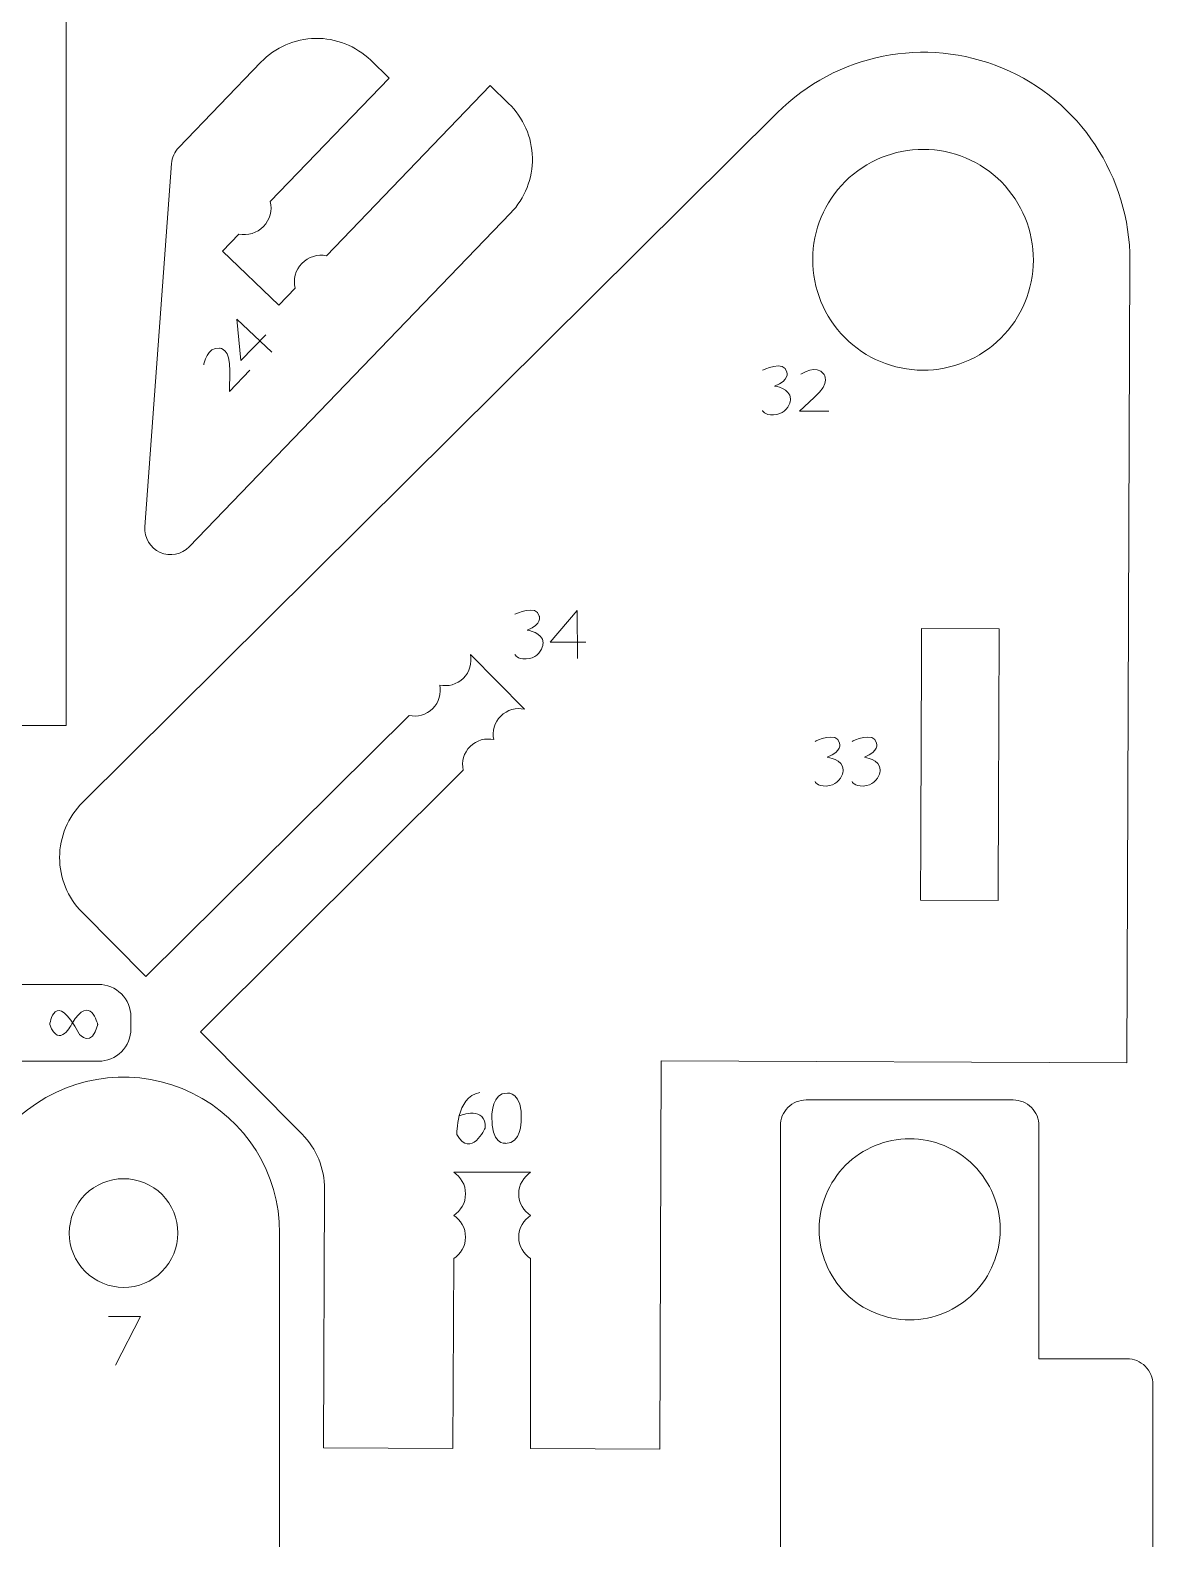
# Model space of a CAD drawing. Header units: centimetres. Extents: x -25 to 25, y -32.5 to 32.5.
# Drawn here: x -10.84 to -6.45, y -21.13 to -15.24 of the extents above; entities that cross this region are included whole.
import ezdxf

# ---------------------------------------------------------------- set-up
doc = ezdxf.new("R2010")
doc.units = ezdxf.units.CM
doc.header["$MEASUREMENT"] = 0
doc.layers.add('Capa 1', color=7, linetype='Continuous')

msp = doc.modelspace()

# ---------------------------------------------------------------- linework, layer by layer
at = {"layer": 'Capa 1', "color": 250, "lineweight": 9}
for points, knots in [([(-10.99784, -17.95091), (-10.99784, -17.95091), (-10.69783, -17.95091), (-10.69783, -17.95091), (-10.69783, -17.95091), (-10.69783, -17.95091), (-10.69783, -11.09189), (-10.69783, -11.09189), (-10.69783, -11.09189), (-10.69783, -11.09189), (-10.99784, -11.09189), (-10.99784, -11.09189), (-10.99784, -11.09189), (-10.99784, -11.09189), (-10.99784, -10.08133), (-10.99784, -10.08133), (-10.99784, -10.08133), (-10.99784, -10.08133), (-10.57151, -10.08133), (-10.57151, -10.08133), (-10.57151, -10.08133), (-10.53799, -10.08131), (-10.50585, -10.06797), (-10.48216, -10.04426), (-10.48216, -10.04426), (-10.45847, -10.02054), (-10.44517, -9.98854), (-10.4452, -9.95502), (-10.4452, -9.95502), (-10.4452, -9.95502), (-10.4452, -9.90765), (-10.4452, -9.90765), (-10.4452, -9.90765), (-10.44522, -9.87412), (-10.45856, -9.84198), (-10.48227, -9.8183), (-10.48227, -9.8183), (-10.50599, -9.7946), (-10.53799, -9.78131), (-10.57151, -9.78133), (-10.57151, -9.78133), (-10.57151, -9.78133), (-11.14784, -9.78133), (-11.14784, -9.78133), (-11.14784, -9.78133), (-11.14784, -9.78133), (-11.72418, -9.78133), (-11.72418, -9.78133), (-11.72418, -9.78133), (-11.7577, -9.78135), (-11.78984, -9.79469), (-11.81353, -9.81841), (-11.81353, -9.81841), (-11.83722, -9.84212), (-11.85052, -9.87412), (-11.85049, -9.90765), (-11.85049, -9.90765), (-11.85049, -9.90765), (-11.85049, -9.95502), (-11.85049, -9.95502), (-11.85049, -9.95502), (-11.85047, -9.98854), (-11.83713, -10.02068), (-11.81342, -10.04437), (-11.81342, -10.04437), (-11.78969, -10.06806), (-11.7577, -10.08136), (-11.72418, -10.08133), (-11.72418, -10.08133), (-11.72418, -10.08133), (-11.29785, -10.08133), (-11.29785, -10.08133), (-11.29785, -10.08133), (-11.29785, -10.08133), (-11.29785, -11.09189), (-11.29785, -11.09189), (-11.29785, -11.09189), (-11.29785, -11.09189), (-11.59785, -11.09189), (-11.59785, -11.09189), (-11.59785, -11.09189), (-11.59785, -11.09189), (-11.59785, -17.95091), (-11.59785, -17.95091), (-11.59785, -17.95091), (-11.59785, -17.95091), (-11.29785, -17.95091), (-11.29785, -17.95091), (-11.29785, -17.95091), (-11.29785, -17.95091), (-11.29785, -18.96146), (-11.29785, -18.96146), (-11.29785, -18.96146), (-11.29785, -18.96146), (-11.72418, -18.96146), (-11.72418, -18.96146), (-11.72418, -18.96146), (-11.7577, -18.96148), (-11.78984, -18.97482), (-11.81353, -18.99854), (-11.81353, -18.99854), (-11.83722, -19.02226), (-11.85052, -19.05426), (-11.85049, -19.08778), (-11.85049, -19.08778), (-11.85049, -19.08778), (-11.85049, -19.13515), (-11.85049, -19.13515), (-11.85049, -19.13515), (-11.85047, -19.16868), (-11.83713, -19.20082), (-11.81342, -19.2245), (-11.81342, -19.2245), (-11.78969, -19.2482), (-11.7577, -19.26149), (-11.72418, -19.26147), (-11.72418, -19.26147), (-11.72418, -19.26147), (-11.14784, -19.26147), (-11.14784, -19.26147), (-11.14784, -19.26147), (-11.14784, -19.26147), (-10.57151, -19.26147), (-10.57151, -19.26147), (-10.57151, -19.26147), (-10.53799, -19.26145), (-10.50585, -19.24811), (-10.48216, -19.22439), (-10.48216, -19.22439), (-10.45847, -19.20067), (-10.44517, -19.16868), (-10.4452, -19.13515), (-10.4452, -19.13515), (-10.4452, -19.13515), (-10.4452, -19.08778), (-10.4452, -19.08778), (-10.4452, -19.08778), (-10.44522, -19.05426), (-10.45856, -19.02212), (-10.48227, -18.99843), (-10.48227, -18.99843), (-10.50599, -18.97474), (-10.53799, -18.96144), (-10.57151, -18.96146), (-10.57151, -18.96146), (-10.57151, -18.96146), (-10.99784, -18.96146), (-10.99784, -18.96146), (-10.99784, -18.96146), (-10.99784, -18.96146), (-10.99784, -17.95091), (-10.99784, -17.95091)], [0, 0, 0, 0, 0.025641, 0.025641, 0.025641, 0.025641, 0.0512821, 0.0512821, 0.0512821, 0.0512821, 0.0769231, 0.0769231, 0.0769231, 0.0769231, 0.1025641, 0.1025641, 0.1025641, 0.1025641, 0.1282051, 0.1282051, 0.1282051, 0.1282051, 0.1538462, 0.1538462, 0.1538462, 0.1538462, 0.1794872, 0.1794872, 0.1794872, 0.1794872, 0.2051282, 0.2051282, 0.2051282, 0.2051282, 0.2307692, 0.2307692, 0.2307692, 0.2307692, 0.2564103, 0.2564103, 0.2564103, 0.2564103, 0.2820513, 0.2820513, 0.2820513, 0.2820513, 0.3076923, 0.3076923, 0.3076923, 0.3076923, 0.3333333, 0.3333333, 0.3333333, 0.3333333, 0.3589744, 0.3589744, 0.3589744, 0.3589744, 0.3846154, 0.3846154, 0.3846154, 0.3846154, 0.4102564, 0.4102564, 0.4102564, 0.4102564, 0.4358974, 0.4358974, 0.4358974, 0.4358974, 0.4615385, 0.4615385, 0.4615385, 0.4615385, 0.4871795, 0.4871795, 0.4871795, 0.4871795, 0.5128205, 0.5128205, 0.5128205, 0.5128205, 0.5384615, 0.5384615, 0.5384615, 0.5384615, 0.5641026, 0.5641026, 0.5641026, 0.5641026, 0.5897436, 0.5897436, 0.5897436, 0.5897436, 0.6153846, 0.6153846, 0.6153846, 0.6153846, 0.6410256, 0.6410256, 0.6410256, 0.6410256, 0.6666667, 0.6666667, 0.6666667, 0.6666667, 0.6923077, 0.6923077, 0.6923077, 0.6923077, 0.7179487, 0.7179487, 0.7179487, 0.7179487, 0.7435897, 0.7435897, 0.7435897, 0.7435897, 0.7692308, 0.7692308, 0.7692308, 0.7692308, 0.7948718, 0.7948718, 0.7948718, 0.7948718, 0.8205128, 0.8205128, 0.8205128, 0.8205128, 0.8461538, 0.8461538, 0.8461538, 0.8461538, 0.8717949, 0.8717949, 0.8717949, 0.8717949, 0.8974359, 0.8974359, 0.8974359, 0.8974359, 0.9230769, 0.9230769, 0.9230769, 0.9230769, 0.9487179, 0.9487179, 0.9487179, 0.9487179, 1, 1, 1, 1]), ([(-9.35872, -17.91168), (-9.35872, -17.91168), (-10.38658, -18.93101), (-10.38658, -18.93101), (-10.38658, -18.93101), (-10.38658, -18.93101), (-10.63557, -18.6801), (-10.63557, -18.6801), (-10.63557, -18.6801), (-10.69217, -18.62312), (-10.7238, -18.54597), (-10.72354, -18.46568), (-10.72354, -18.46568), (-10.72328, -18.38537), (-10.69085, -18.30819), (-10.63389, -18.25159), (-10.63389, -18.25159), (-10.63389, -18.25159), (-7.92086, -15.55977), (-7.92086, -15.55977), (-7.92086, -15.55977), (-7.69007, -15.32909), (-7.34306, -15.26016), (-7.04161, -15.38508), (-7.04161, -15.38508), (-6.74019, -15.51002), (-6.5437, -15.81022), (-6.54377, -16.13652), (-6.54377, -16.13652), (-6.54377, -16.13652), (-6.55607, -19.26742), (-6.55607, -19.26742), (-6.55607, -19.26742), (-6.55607, -19.26742), (-8.37403, -19.26029), (-8.37403, -19.26029), (-8.37403, -19.26029), (-8.37403, -19.26029), (-8.37999, -20.77527), (-8.37999, -20.77527), (-8.37999, -20.77527), (-8.37999, -20.77527), (-8.88496, -20.77328), (-8.88496, -20.77328), (-8.88496, -20.77328), (-8.88496, -20.77328), (-8.88437, -20.03171), (-8.88437, -20.03171)], [0, 0, 0, 0, 0.0769231, 0.0769231, 0.0769231, 0.0769231, 0.1538462, 0.1538462, 0.1538462, 0.1538462, 0.2307692, 0.2307692, 0.2307692, 0.2307692, 0.3076923, 0.3076923, 0.3076923, 0.3076923, 0.3846154, 0.3846154, 0.3846154, 0.3846154, 0.4615385, 0.4615385, 0.4615385, 0.4615385, 0.5384615, 0.5384615, 0.5384615, 0.5384615, 0.6153846, 0.6153846, 0.6153846, 0.6153846, 0.6923077, 0.6923077, 0.6923077, 0.6923077, 0.7692308, 0.7692308, 0.7692308, 0.7692308, 0.8461538, 0.8461538, 0.8461538, 0.8461538, 1, 1, 1, 1]), ([(-9.68156, -16.11757), (-9.68156, -16.11757), (-9.04269, -15.45298), (-9.04269, -15.45298), (-9.04269, -15.45298), (-9.04269, -15.45298), (-8.96999, -15.52307), (-8.96999, -15.52307), (-8.96999, -15.52307), (-8.91214, -15.57877), (-8.87878, -15.65518), (-8.87726, -15.73548), (-8.87726, -15.73548), (-8.87576, -15.81576), (-8.90647, -15.89365), (-8.96216, -15.95149), (-8.96216, -15.95149), (-8.96216, -15.95149), (-10.21707, -17.25307), (-10.21707, -17.25307), (-10.21707, -17.25307), (-10.24638, -17.28378), (-10.29181, -17.29283), (-10.33066, -17.2757), (-10.33066, -17.2757), (-10.36951, -17.25857), (-10.39339, -17.21795), (-10.39051, -17.17557), (-10.39051, -17.17557), (-10.39051, -17.17557), (-10.28648, -15.75809), (-10.28648, -15.75809), (-10.28648, -15.75809), (-10.28475, -15.73454), (-10.27483, -15.71234), (-10.25847, -15.69536), (-10.25847, -15.69536), (-10.25847, -15.69536), (-9.9372, -15.36215), (-9.9372, -15.36215), (-9.9372, -15.36215), (-9.88151, -15.3043), (-9.80512, -15.27097), (-9.72482, -15.26944), (-9.72482, -15.26944), (-9.64453, -15.26792), (-9.56663, -15.29862), (-9.50878, -15.35433), (-9.50878, -15.35433), (-9.50878, -15.35433), (-9.43606, -15.42444), (-9.43606, -15.42444), (-9.43606, -15.42444), (-9.43606, -15.42444), (-9.90066, -15.90632), (-9.90066, -15.90632)], [0, 0, 0, 0, 0.0666667, 0.0666667, 0.0666667, 0.0666667, 0.1333333, 0.1333333, 0.1333333, 0.1333333, 0.2, 0.2, 0.2, 0.2, 0.2666667, 0.2666667, 0.2666667, 0.2666667, 0.3333333, 0.3333333, 0.3333333, 0.3333333, 0.4, 0.4, 0.4, 0.4, 0.4666667, 0.4666667, 0.4666667, 0.4666667, 0.5333333, 0.5333333, 0.5333333, 0.5333333, 0.6, 0.6, 0.6, 0.6, 0.6666667, 0.6666667, 0.6666667, 0.6666667, 0.7333333, 0.7333333, 0.7333333, 0.7333333, 0.8, 0.8, 0.8, 0.8, 0.8666667, 0.8666667, 0.8666667, 0.8666667, 1, 1, 1, 1]), ([(-7.35345, -16.56425), (-7.46766, -16.56388), (-7.57703, -16.51815), (-7.65754, -16.43711), (-7.65754, -16.43711), (-7.73804, -16.3561), (-7.78305, -16.24587), (-7.78266, -16.13166), (-7.78266, -16.13166), (-7.78229, -16.01742), (-7.73656, -15.90805), (-7.65552, -15.82756), (-7.65552, -15.82756), (-7.5745, -15.74705), (-7.46428, -15.70205), (-7.35007, -15.70243), (-7.35007, -15.70243), (-7.23586, -15.7028), (-7.12647, -15.74855), (-7.04597, -15.82956), (-7.04597, -15.82956), (-6.96547, -15.9106), (-6.92047, -16.02082), (-6.92084, -16.13503), (-6.92084, -16.13503), (-6.92123, -16.24925), (-6.96697, -16.35862), (-7.04798, -16.43913), (-7.04798, -16.43913), (-7.12901, -16.51962), (-7.23926, -16.56462), (-7.35345, -16.56425)], [0, 0, 0, 0, 0.1111111, 0.1111111, 0.1111111, 0.1111111, 0.2222222, 0.2222222, 0.2222222, 0.2222222, 0.3333333, 0.3333333, 0.3333333, 0.3333333, 0.4444444, 0.4444444, 0.4444444, 0.4444444, 0.5555556, 0.5555556, 0.5555556, 0.5555556, 0.6666667, 0.6666667, 0.6666667, 0.6666667, 0.7777778, 0.7777778, 0.7777778, 0.7777778, 1, 1, 1, 1]), ([(-10.02299, -16.03321), (-9.98921, -16.03993), (-9.95281, -16.02986), (-9.92713, -16.00322), (-9.92713, -16.00322), (-9.90145, -15.97658), (-9.8927, -15.93984), (-9.90066, -15.90633)], [0, 0, 0, 0, 0.3333333, 0.3333333, 0.3333333, 0.3333333, 1, 1, 1, 1]), ([(-9.80389, -16.24447), (-9.80389, -16.24447), (-9.86803, -16.31115), (-9.86803, -16.31115), (-9.86803, -16.31115), (-9.86803, -16.31115), (-10.08722, -16.09982), (-10.08722, -16.09982), (-10.08722, -16.09982), (-10.08722, -16.09982), (-10.02299, -16.0332), (-10.02299, -16.0332)], [0, 0, 0, 0, 0.25, 0.25, 0.25, 0.25, 0.5, 0.5, 0.5, 0.5, 1, 1, 1, 1]), ([(-9.80389, -16.24446), (-9.81184, -16.21094), (-9.8031, -16.1742), (-9.77742, -16.14756), (-9.77742, -16.14756), (-9.75174, -16.12093), (-9.71534, -16.11085), (-9.68156, -16.11758)], [0, 0, 0, 0, 0.3333333, 0.3333333, 0.3333333, 0.3333333, 1, 1, 1, 1]), ([(-7.05443, -17.57374), (-7.05443, -17.57374), (-7.35741, -17.57254), (-7.35741, -17.57254), (-7.35741, -17.57254), (-7.3588, -17.92604), (-7.36018, -18.27953), (-7.36158, -18.63302), (-7.36158, -18.63302), (-7.36158, -18.63302), (-7.0586, -18.63421), (-7.0586, -18.63421), (-7.0586, -18.63421), (-7.0572, -18.28072), (-7.05582, -17.92722), (-7.05443, -17.57374)], [0, 0, 0, 0, 0.2, 0.2, 0.2, 0.2, 0.4, 0.4, 0.4, 0.4, 0.6, 0.6, 0.6, 0.6, 1, 1, 1, 1]), ([(-9.11952, -17.67447), (-9.11264, -17.70665), (-9.12178, -17.74157), (-9.14689, -17.76647), (-9.14689, -17.76647), (-9.17199, -17.79137), (-9.20699, -17.80022), (-9.23912, -17.79307)], [0, 0, 0, 0, 0.3333333, 0.3333333, 0.3333333, 0.3333333, 1, 1, 1, 1]), ([(-9.23912, -17.79307), (-9.23224, -17.82526), (-9.24138, -17.86018), (-9.26649, -17.88508), (-9.26649, -17.88508), (-9.29159, -17.90998), (-9.32659, -17.91883), (-9.35872, -17.91168)], [0, 0, 0, 0, 0.3333333, 0.3333333, 0.3333333, 0.3333333, 1, 1, 1, 1]), ([(-8.90838, -17.8876), (-8.94051, -17.88045), (-8.97551, -17.8893), (-9.00061, -17.9142), (-9.00061, -17.9142), (-9.02572, -17.9391), (-9.03486, -17.97402), (-9.02798, -18.00621)], [0, 0, 0, 0, 0.3333333, 0.3333333, 0.3333333, 0.3333333, 1, 1, 1, 1]), ([(-9.02798, -18.00621), (-9.06011, -17.99906), (-9.09511, -18.00791), (-9.12021, -18.03281), (-9.12021, -18.03281), (-9.14532, -18.0577), (-9.15446, -18.09263), (-9.14758, -18.12481)], [0, 0, 0, 0, 0.3333333, 0.3333333, 0.3333333, 0.3333333, 1, 1, 1, 1]), ([(-9.18438, -20.03155), (-9.18438, -20.03155), (-9.18795, -20.7721), (-9.18795, -20.7721), (-9.18795, -20.7721), (-9.18795, -20.7721), (-9.69294, -20.77011), (-9.69294, -20.77011), (-9.69294, -20.77011), (-9.69294, -20.77011), (-9.68898, -19.76014), (-9.68898, -19.76014), (-9.68898, -19.76014), (-9.68866, -19.67975), (-9.72027, -19.60259), (-9.77687, -19.54553), (-9.77687, -19.54553), (-9.77687, -19.54553), (-10.17317, -19.14612), (-10.17317, -19.14612), (-10.17317, -19.14612), (-10.17317, -19.14612), (-9.14758, -18.12481), (-9.14758, -18.12481)], [0, 0, 0, 0, 0.1428571, 0.1428571, 0.1428571, 0.1428571, 0.2857143, 0.2857143, 0.2857143, 0.2857143, 0.4285714, 0.4285714, 0.4285714, 0.4285714, 0.5714286, 0.5714286, 0.5714286, 0.5714286, 0.7142857, 0.7142857, 0.7142857, 0.7142857, 1, 1, 1, 1]), ([(-11.18623, -21.95281), (-11.18623, -21.95281), (-11.62764, -21.95281), (-11.62764, -21.95281), (-11.62764, -21.95281), (-11.62764, -21.95281), (-11.62764, -21.64964), (-11.62764, -21.64964), (-11.62764, -21.64964), (-11.62764, -21.64964), (-12.39067, -21.64964), (-12.39067, -21.64964), (-12.39067, -21.64964), (-12.39067, -21.64964), (-12.39067, -20.96394), (-12.39067, -20.96394), (-12.39067, -20.96394), (-12.39064, -20.7694), (-12.30115, -20.58584), (-12.1478, -20.46614), (-12.1478, -20.46614), (-12.1478, -20.46614), (-10.84856, -19.45156), (-10.84856, -19.45156), (-10.84856, -19.45156), (-10.66436, -19.30851), (-10.41473, -19.28299), (-10.2054, -19.38581), (-10.2054, -19.38581), (-9.99607, -19.48862), (-9.86368, -19.69855), (-9.8643, -19.93177), (-9.8643, -19.93177), (-9.8643, -19.93177), (-9.8643, -21.64964), (-9.8643, -21.64964), (-9.8643, -21.64964), (-9.8643, -21.64964), (-10.40793, -21.64964), (-10.40793, -21.64964), (-10.40793, -21.64964), (-10.40793, -21.64964), (-10.40793, -22.66019), (-10.40793, -22.66019), (-10.40793, -22.66019), (-10.40793, -22.66019), (-11.62764, -22.66019), (-11.62764, -22.66019), (-11.62764, -22.66019), (-11.62764, -22.66019), (-11.62764, -22.25282), (-11.62764, -22.25282), (-11.62764, -22.25282), (-11.62764, -22.25282), (-11.18639, -22.25282), (-11.18639, -22.25282)], [0, 0, 0, 0, 0.0666667, 0.0666667, 0.0666667, 0.0666667, 0.1333333, 0.1333333, 0.1333333, 0.1333333, 0.2, 0.2, 0.2, 0.2, 0.2666667, 0.2666667, 0.2666667, 0.2666667, 0.3333333, 0.3333333, 0.3333333, 0.3333333, 0.4, 0.4, 0.4, 0.4, 0.4666667, 0.4666667, 0.4666667, 0.4666667, 0.5333333, 0.5333333, 0.5333333, 0.5333333, 0.6, 0.6, 0.6, 0.6, 0.6666667, 0.6666667, 0.6666667, 0.6666667, 0.7333333, 0.7333333, 0.7333333, 0.7333333, 0.8, 0.8, 0.8, 0.8, 0.8666667, 0.8666667, 0.8666667, 0.8666667, 1, 1, 1, 1]), ([(-7.03354, -21.63417), (-7.03354, -21.63417), (-6.45442, -21.63416), (-6.45442, -21.63416), (-6.45442, -21.63416), (-6.45442, -21.63416), (-6.45442, -20.52318), (-6.45442, -20.52318), (-6.45442, -20.52318), (-6.45445, -20.49637), (-6.46511, -20.47069), (-6.48407, -20.45173), (-6.48407, -20.45173), (-6.50303, -20.4328), (-6.52863, -20.42216), (-6.55542, -20.42219), (-6.55542, -20.42219), (-6.55542, -20.42219), (-6.89898, -20.42219), (-6.89898, -20.42219), (-6.89898, -20.42219), (-6.89898, -20.42219), (-6.89898, -19.5132), (-6.89898, -19.5132), (-6.89898, -19.5132), (-6.899, -19.48638), (-6.90967, -19.4607), (-6.92863, -19.44177), (-6.92863, -19.44177), (-6.94761, -19.42281), (-6.97319, -19.41217), (-7, -19.4122), (-7, -19.4122), (-7, -19.4122), (-7.80797, -19.4122), (-7.80797, -19.4122), (-7.80797, -19.4122), (-7.83478, -19.41223), (-7.86049, -19.42289), (-7.87942, -19.44185), (-7.87942, -19.44185), (-7.89835, -19.46081), (-7.90899, -19.48638), (-7.90896, -19.5132), (-7.90896, -19.5132), (-7.90896, -19.5132), (-7.90896, -21.53317), (-7.90896, -21.53317), (-7.90896, -21.53317), (-7.90896, -21.53317), (-8.91895, -21.53317), (-8.91895, -21.53317), (-8.91895, -21.53317), (-9.07977, -21.53327), (-9.23396, -21.59724), (-9.34762, -21.71103), (-9.34762, -21.71103), (-9.46127, -21.82484), (-9.52506, -21.97833), (-9.52495, -22.13914), (-9.52495, -22.13914), (-9.52495, -22.13914), (-9.52495, -23.95712), (-9.52495, -23.95712), (-9.52495, -23.95712), (-9.52485, -24.11794), (-9.46085, -24.27214), (-9.34707, -24.38579), (-9.34707, -24.38579), (-9.23328, -24.49942), (-9.07977, -24.5632), (-8.91895, -24.5631), (-8.91895, -24.5631), (-8.91895, -24.5631), (-7.90896, -24.5631), (-7.90896, -24.5631), (-7.90896, -24.5631), (-7.90896, -24.5631), (-7.90896, -26.58307), (-7.90896, -26.58307), (-7.90896, -26.58307), (-7.90896, -26.60988), (-7.8983, -26.63559), (-7.87932, -26.65453), (-7.87932, -26.65453), (-7.86036, -26.67346), (-7.83478, -26.68409), (-7.80797, -26.68407), (-7.80797, -26.68407), (-7.80797, -26.68407), (-7, -26.68407), (-7, -26.68407), (-7, -26.68407), (-6.97319, -26.68407), (-6.94748, -26.67341), (-6.92855, -26.65442), (-6.92855, -26.65442), (-6.90961, -26.63546), (-6.89898, -26.60988), (-6.89898, -26.58307), (-6.89898, -26.58307), (-6.89898, -26.58307), (-6.89898, -25.67408), (-6.89898, -25.67408), (-6.89898, -25.67408), (-6.89898, -25.67408), (-6.55542, -25.67408), (-6.55542, -25.67408), (-6.55542, -25.67408), (-6.52863, -25.67408), (-6.50292, -25.66342), (-6.48399, -25.64446), (-6.48399, -25.64446), (-6.46506, -25.62547), (-6.45442, -25.5999), (-6.45442, -25.57309), (-6.45442, -25.57309), (-6.45442, -25.57309), (-6.45442, -24.4621), (-6.45442, -24.4621), (-6.45442, -24.4621), (-6.45442, -24.4621), (-7.03338, -24.45913), (-7.03338, -24.45913)], [0, 0, 0, 0, 0.03125, 0.03125, 0.03125, 0.03125, 0.0625, 0.0625, 0.0625, 0.0625, 0.09375, 0.09375, 0.09375, 0.09375, 0.125, 0.125, 0.125, 0.125, 0.15625, 0.15625, 0.15625, 0.15625, 0.1875, 0.1875, 0.1875, 0.1875, 0.21875, 0.21875, 0.21875, 0.21875, 0.25, 0.25, 0.25, 0.25, 0.28125, 0.28125, 0.28125, 0.28125, 0.3125, 0.3125, 0.3125, 0.3125, 0.34375, 0.34375, 0.34375, 0.34375, 0.375, 0.375, 0.375, 0.375, 0.40625, 0.40625, 0.40625, 0.40625, 0.4375, 0.4375, 0.4375, 0.4375, 0.46875, 0.46875, 0.46875, 0.46875, 0.5, 0.5, 0.5, 0.5, 0.53125, 0.53125, 0.53125, 0.53125, 0.5625, 0.5625, 0.5625, 0.5625, 0.59375, 0.59375, 0.59375, 0.59375, 0.625, 0.625, 0.625, 0.625, 0.65625, 0.65625, 0.65625, 0.65625, 0.6875, 0.6875, 0.6875, 0.6875, 0.71875, 0.71875, 0.71875, 0.71875, 0.75, 0.75, 0.75, 0.75, 0.78125, 0.78125, 0.78125, 0.78125, 0.8125, 0.8125, 0.8125, 0.8125, 0.84375, 0.84375, 0.84375, 0.84375, 0.875, 0.875, 0.875, 0.875, 0.90625, 0.90625, 0.90625, 0.90625, 0.9375, 0.9375, 0.9375, 0.9375, 1, 1, 1, 1]), ([(-7.0505, -19.91718), (-7.05055, -19.82338), (-7.08787, -19.73344), (-7.15425, -19.66713), (-7.15425, -19.66713), (-7.22061, -19.60085), (-7.31016, -19.56364), (-7.40398, -19.56369), (-7.40398, -19.56369), (-7.49778, -19.56375), (-7.58775, -19.60109), (-7.65403, -19.66745), (-7.65403, -19.66745), (-7.72031, -19.73383), (-7.75752, -19.82338), (-7.75747, -19.91718), (-7.75747, -19.91718), (-7.75742, -20.01101), (-7.7201, -20.10095), (-7.65372, -20.16725), (-7.65372, -20.16725), (-7.58733, -20.23353), (-7.49778, -20.27074), (-7.40398, -20.27069), (-7.40398, -20.27069), (-7.31016, -20.27064), (-7.22022, -20.2333), (-7.15394, -20.16694), (-7.15394, -20.16694), (-7.08763, -20.10055), (-7.05042, -20.01101), (-7.0505, -19.91718)], [0, 0, 0, 0, 0.1111111, 0.1111111, 0.1111111, 0.1111111, 0.2222222, 0.2222222, 0.2222222, 0.2222222, 0.3333333, 0.3333333, 0.3333333, 0.3333333, 0.4444444, 0.4444444, 0.4444444, 0.4444444, 0.5555556, 0.5555556, 0.5555556, 0.5555556, 0.6666667, 0.6666667, 0.6666667, 0.6666667, 0.7777778, 0.7777778, 0.7777778, 0.7777778, 1, 1, 1, 1]), ([(-10.6857, -19.93177), (-10.68574, -19.988), (-10.66344, -20.04193), (-10.62371, -20.08171), (-10.62371, -20.08171), (-10.58397, -20.1215), (-10.5298, -20.14387), (-10.47357, -20.14391), (-10.47357, -20.14391), (-10.41734, -20.14394), (-10.3634, -20.12164), (-10.32362, -20.0819), (-10.32362, -20.0819), (-10.28384, -20.04217), (-10.26147, -19.988), (-10.26143, -19.93177), (-10.26143, -19.93177), (-10.26139, -19.87554), (-10.2837, -19.8216), (-10.32343, -19.78182), (-10.32343, -19.78182), (-10.36316, -19.74203), (-10.41734, -19.71966), (-10.47357, -19.71963), (-10.47357, -19.71963), (-10.5298, -19.7196), (-10.58373, -19.7419), (-10.62352, -19.78163), (-10.62352, -19.78163), (-10.6633, -19.82136), (-10.68567, -19.87554), (-10.6857, -19.93177)], [0, 0, 0, 0, 0.1111111, 0.1111111, 0.1111111, 0.1111111, 0.2222222, 0.2222222, 0.2222222, 0.2222222, 0.3333333, 0.3333333, 0.3333333, 0.3333333, 0.4444444, 0.4444444, 0.4444444, 0.4444444, 0.5555556, 0.5555556, 0.5555556, 0.5555556, 0.6666667, 0.6666667, 0.6666667, 0.6666667, 0.7777778, 0.7777778, 0.7777778, 0.7777778, 1, 1, 1, 1]), ([(-9.18438, -19.69467), (-9.15668, -19.71245), (-9.13832, -19.74353), (-9.13832, -19.77889), (-9.13832, -19.77889), (-9.13832, -19.81425), (-9.15668, -19.84533), (-9.18438, -19.86311)], [0, 0, 0, 0, 0.3333333, 0.3333333, 0.3333333, 0.3333333, 1, 1, 1, 1]), ([(-8.88437, -19.69483), (-8.91207, -19.71261), (-8.93043, -19.74369), (-8.93043, -19.77905), (-8.93043, -19.77905), (-8.93043, -19.81441), (-8.91207, -19.84549), (-8.88437, -19.86327)], [0, 0, 0, 0, 0.3333333, 0.3333333, 0.3333333, 0.3333333, 1, 1, 1, 1]), ([(-9.18438, -19.86311), (-9.15668, -19.88089), (-9.13832, -19.91197), (-9.13832, -19.94733), (-9.13832, -19.94733), (-9.13832, -19.98269), (-9.15668, -20.01377), (-9.18438, -20.03155)], [0, 0, 0, 0, 0.3333333, 0.3333333, 0.3333333, 0.3333333, 1, 1, 1, 1]), ([(-8.88437, -19.86327), (-8.91207, -19.88105), (-8.93043, -19.91213), (-8.93043, -19.94749), (-8.93043, -19.94749), (-8.93043, -19.98285), (-8.91207, -20.01393), (-8.88437, -20.03171)], [0, 0, 0, 0, 0.3333333, 0.3333333, 0.3333333, 0.3333333, 1, 1, 1, 1])]:
    msp.add_open_spline(points, degree=3, knots=knots, dxfattribs=at)
at = {"layer": 'Capa 1', "color": 22, "lineweight": 5}
for points, knots in [([(-9.91839, -16.42575), (-9.91839, -16.42575), (-10.01532, -16.52629), (-10.01532, -16.52629), (-10.01532, -16.52629), (-10.01532, -16.52629), (-10.0314, -16.36487), (-10.0314, -16.36487), (-10.0314, -16.36487), (-10.0314, -16.36487), (-9.89528, -16.49442), (-9.89528, -16.49442)], [0, 0, 0, 0, 0.25, 0.25, 0.25, 0.25, 0.5, 0.5, 0.5, 0.5, 1, 1, 1, 1]), ([(-10.16032, -16.54285), (-10.16032, -16.54285), (-10.14678, -16.47001), (-10.09855, -16.47878), (-10.09855, -16.47878), (-10.09855, -16.47878), (-10.05485, -16.47797), (-10.05932, -16.5681)], [0, 0, 0, 0, 0.3333333, 0.3333333, 0.3333333, 0.3333333, 1, 1, 1, 1]), ([(-7.97891, -16.72154), (-7.97891, -16.72154), (-7.97168, -16.74002), (-7.93563, -16.73882), (-7.93563, -16.73882), (-7.91692, -16.7382), (-7.90352, -16.73151), (-7.8938, -16.72386), (-7.8938, -16.72386), (-7.8701, -16.70516), (-7.86888, -16.67612), (-7.86888, -16.67612), (-7.86888, -16.67612), (-7.8701, -16.63441), (-7.93132, -16.62637), (-7.93132, -16.62637), (-7.93132, -16.62637), (-7.87136, -16.60408), (-7.88373, -16.57195), (-7.88373, -16.57195), (-7.88373, -16.57195), (-7.89237, -16.52252), (-7.97891, -16.56451), (-7.97891, -16.56451)], [0, 0, 0, 0, 0.1428571, 0.1428571, 0.1428571, 0.1428571, 0.2857143, 0.2857143, 0.2857143, 0.2857143, 0.4285714, 0.4285714, 0.4285714, 0.4285714, 0.5714286, 0.5714286, 0.5714286, 0.5714286, 0.7142857, 0.7142857, 0.7142857, 0.7142857, 1, 1, 1, 1]), ([(-7.82861, -16.58014), (-7.82861, -16.58014), (-7.76678, -16.53933), (-7.73962, -16.58014), (-7.73962, -16.58014), (-7.73962, -16.58014), (-7.7087, -16.61104), (-7.77669, -16.67038)], [0, 0, 0, 0, 0.3333333, 0.3333333, 0.3333333, 0.3333333, 1, 1, 1, 1]), ([(-10.05932, -16.5681), (-10.05932, -16.5681), (-10.06048, -16.64766), (-10.06048, -16.64766), (-10.06048, -16.64766), (-10.06048, -16.64766), (-9.98044, -16.56464), (-9.98044, -16.56464)], [0, 0, 0, 0, 0.3333333, 0.3333333, 0.3333333, 0.3333333, 1, 1, 1, 1]), ([(-7.77669, -16.67038), (-7.77669, -16.67038), (-7.83477, -16.72476), (-7.83477, -16.72476), (-7.83477, -16.72476), (-7.83477, -16.72476), (-7.71945, -16.72476), (-7.71945, -16.72476)], [0, 0, 0, 0, 0.3333333, 0.3333333, 0.3333333, 0.3333333, 1, 1, 1, 1]), ([(-8.94541, -17.67408), (-8.94541, -17.67408), (-8.93818, -17.69256), (-8.90213, -17.69136), (-8.90213, -17.69136), (-8.88342, -17.69074), (-8.87002, -17.68405), (-8.8603, -17.6764), (-8.8603, -17.6764), (-8.8366, -17.6577), (-8.83538, -17.62866), (-8.83538, -17.62866), (-8.83538, -17.62866), (-8.8366, -17.58695), (-8.89782, -17.57891), (-8.89782, -17.57891), (-8.89782, -17.57891), (-8.83786, -17.55662), (-8.85023, -17.52449), (-8.85023, -17.52449), (-8.85023, -17.52449), (-8.85887, -17.47506), (-8.94541, -17.51705), (-8.94541, -17.51705)], [0, 0, 0, 0, 0.1428571, 0.1428571, 0.1428571, 0.1428571, 0.2857143, 0.2857143, 0.2857143, 0.2857143, 0.4285714, 0.4285714, 0.4285714, 0.4285714, 0.5714286, 0.5714286, 0.5714286, 0.5714286, 0.7142857, 0.7142857, 0.7142857, 0.7142857, 1, 1, 1, 1]), ([(-8.66807, -17.62557), (-8.66807, -17.62557), (-8.80773, -17.62557), (-8.80773, -17.62557), (-8.80773, -17.62557), (-8.80773, -17.62557), (-8.70268, -17.50196), (-8.70268, -17.50196), (-8.70268, -17.50196), (-8.70268, -17.50196), (-8.70147, -17.68987), (-8.70147, -17.68987)], [0, 0, 0, 0, 0.25, 0.25, 0.25, 0.25, 0.5, 0.5, 0.5, 0.5, 1, 1, 1, 1]), ([(-7.77313, -18.16997), (-7.77313, -18.16997), (-7.7659, -18.18845), (-7.72985, -18.18725), (-7.72985, -18.18725), (-7.71114, -18.18663), (-7.69774, -18.17994), (-7.68802, -18.17229), (-7.68802, -18.17229), (-7.66432, -18.15359), (-7.6631, -18.12455), (-7.6631, -18.12455), (-7.6631, -18.12455), (-7.66432, -18.08284), (-7.72554, -18.0748), (-7.72554, -18.0748), (-7.72554, -18.0748), (-7.66558, -18.05251), (-7.67795, -18.02038), (-7.67795, -18.02038), (-7.67795, -18.02038), (-7.68659, -17.97095), (-7.77313, -18.01294), (-7.77313, -18.01294)], [0, 0, 0, 0, 0.1428571, 0.1428571, 0.1428571, 0.1428571, 0.2857143, 0.2857143, 0.2857143, 0.2857143, 0.4285714, 0.4285714, 0.4285714, 0.4285714, 0.5714286, 0.5714286, 0.5714286, 0.5714286, 0.7142857, 0.7142857, 0.7142857, 0.7142857, 1, 1, 1, 1]), ([(-7.62861, -18.16997), (-7.62861, -18.16997), (-7.62138, -18.18845), (-7.58533, -18.18725), (-7.58533, -18.18725), (-7.56662, -18.18663), (-7.55322, -18.17994), (-7.5435, -18.17229), (-7.5435, -18.17229), (-7.5198, -18.15359), (-7.51858, -18.12455), (-7.51858, -18.12455), (-7.51858, -18.12455), (-7.5198, -18.08284), (-7.58102, -18.0748), (-7.58102, -18.0748), (-7.58102, -18.0748), (-7.52106, -18.05251), (-7.53343, -18.02038), (-7.53343, -18.02038), (-7.53343, -18.02038), (-7.54207, -17.97095), (-7.62861, -18.01294), (-7.62861, -18.01294)], [0, 0, 0, 0, 0.1428571, 0.1428571, 0.1428571, 0.1428571, 0.2857143, 0.2857143, 0.2857143, 0.2857143, 0.4285714, 0.4285714, 0.4285714, 0.4285714, 0.5714286, 0.5714286, 0.5714286, 0.5714286, 0.7142857, 0.7142857, 0.7142857, 0.7142857, 1, 1, 1, 1]), ([(-10.67501, -19.11386), (-10.67501, -19.11386), (-10.72463, -19.21714), (-10.76201, -19.11824), (-10.76201, -19.11824), (-10.76201, -19.11824), (-10.74245, -18.97349), (-10.64761, -19.15455), (-10.64761, -19.15455), (-10.64761, -19.15455), (-10.59646, -19.21335), (-10.57463, -19.11793), (-10.57463, -19.11793), (-10.57463, -19.11793), (-10.60354, -18.99469), (-10.67501, -19.11386)], [0, 0, 0, 0, 0.2, 0.2, 0.2, 0.2, 0.4, 0.4, 0.4, 0.4, 0.6, 0.6, 0.6, 0.6, 1, 1, 1, 1]), ([(-9.16047, -19.47355), (-9.16047, -19.47355), (-9.05663, -19.433), (-9.06158, -19.52166), (-9.06158, -19.52166), (-9.06158, -19.52166), (-9.11677, -19.64343), (-9.17203, -19.54774), (-9.17203, -19.54774), (-9.17203, -19.54774), (-9.17697, -19.40267), (-9.08306, -19.38291)], [0, 0, 0, 0, 0.25, 0.25, 0.25, 0.25, 0.5, 0.5, 0.5, 0.5, 1, 1, 1, 1]), ([(-8.9819, -19.58154), (-8.9819, -19.58154), (-9.04152, -19.58923), (-9.03551, -19.47233), (-9.03551, -19.47233), (-9.03551, -19.47233), (-9.03551, -19.38327), (-8.97458, -19.38557)], [0, 0, 0, 0, 0.3333333, 0.3333333, 0.3333333, 0.3333333, 1, 1, 1, 1]), ([(-8.97458, -19.38576), (-8.97458, -19.38576), (-8.91491, -19.37811), (-8.9209, -19.49495), (-8.9209, -19.49495), (-8.9209, -19.49495), (-8.92094, -19.584), (-8.9819, -19.58176)], [0, 0, 0, 0, 0.3333333, 0.3333333, 0.3333333, 0.3333333, 1, 1, 1, 1]), ([(-10.53277, -20.25813), (-10.53277, -20.25813), (-10.40751, -20.25813), (-10.40751, -20.25813), (-10.40751, -20.25813), (-10.40751, -20.25813), (-10.50473, -20.44771), (-10.50473, -20.44771)], [0, 0, 0, 0, 0.3333333, 0.3333333, 0.3333333, 0.3333333, 1, 1, 1, 1])]:
    msp.add_open_spline(points, degree=3, knots=knots, dxfattribs=at)
at = {"layer": 'Capa 1', "color": 250, "lineweight": 9}
for points in [[(-8.90838, -17.8876), (-8.90838, -17.8876), (-9.11952, -17.67447), (-9.11952, -17.67447)], [(-8.88437, -19.69483), (-8.88437, -19.69483), (-9.18438, -19.69467), (-9.18438, -19.69467)]]:
    msp.add_open_spline(points, degree=3, dxfattribs=at)

doc.saveas('drawing.dxf')
